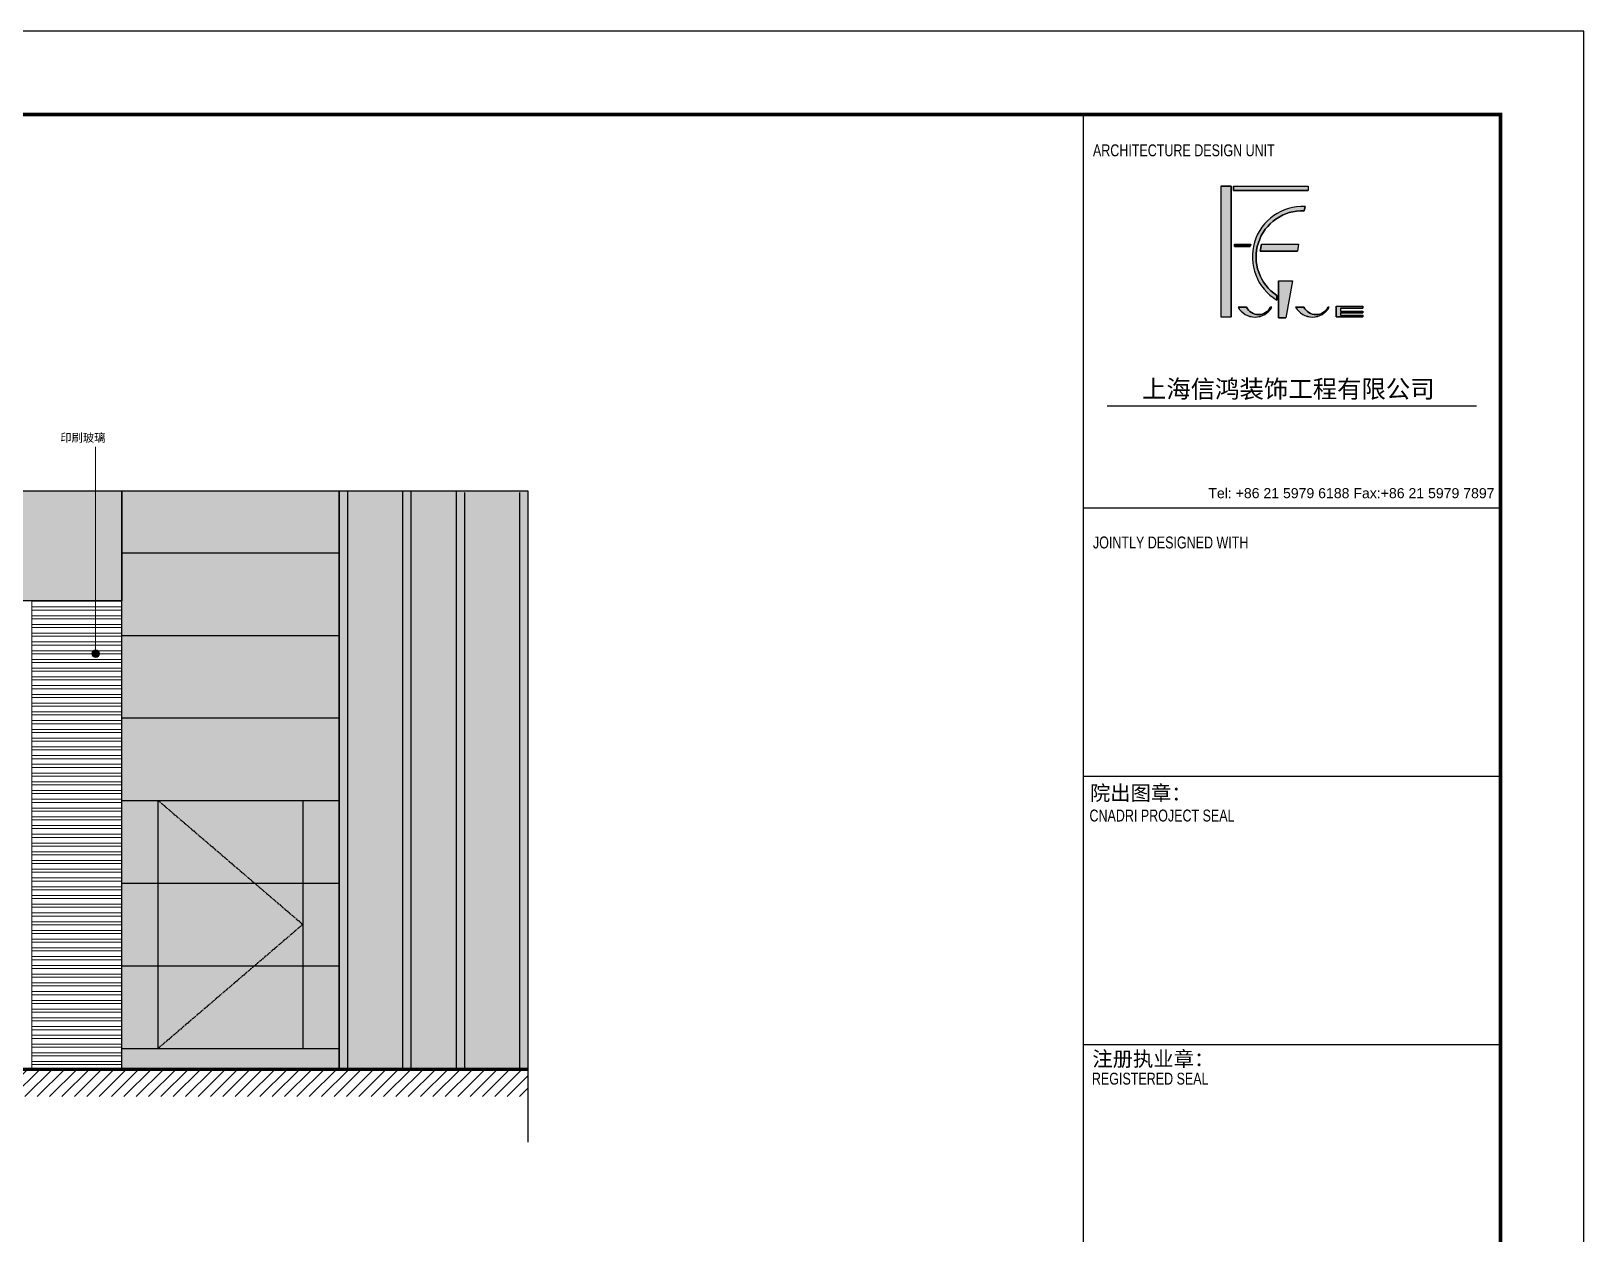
# Model space of a CAD drawing. Header units: millimetres. Extents: x 346472 to 732256, y -34068 to -15883.
# Drawn here: x 720978 to 732256, y -24621 to -15883 of the extents above; entities that cross this region are included whole.
import ezdxf

# ---------------------------------------------------------------- set-up
doc = ezdxf.new("R2010")
doc.units = ezdxf.units.MM
doc.header["$LTSCALE"] = 7
doc.linetypes.add('CENTER', pattern=[2, 1.25, -0.25, 0.25, -0.25])
for name, color, linetype in [('1', 1, 'Continuous'), ('8', 8, 'Continuous'), ('图框', 9, 'Continuous')]:
    doc.layers.add(name, color=color, linetype=linetype)
doc.layers.add('3', color=3, linetype='Continuous', lineweight=0)
doc.layers.add('SECTION', color=7, linetype='Continuous', lineweight=5)
doc.styles.add('ARIAL', font='Arial.ttf')
doc.styles.add('FUGUE', font='Arial.ttf')
doc.styles.get("Standard").update_dxf_attribs({"font": 'STKaiti.ttf'})
doc.styles.add('图签-黑体', font='')
doc.styles.get('图签-黑体').set_extended_font_data('SimHei')

msp = doc.modelspace()

# ---------------------------------------------------------------- hatches: boundary and pattern name
at = {"layer": '1'}
h = msp.add_hatch(color=250, dxfattribs=at)
h.dxf.hatch_style = 1
h.paths.add_polyline_path([(710850.5, -19222.4), (721636.5, -19222.4), (721636.5, -20022.4), (710850.5, -20022.4)])
h = msp.add_hatch(color=254, dxfattribs=at)
h.dxf.hatch_style = 1
h.paths.add_polyline_path([(721636.5, -19222.4), (723216.5, -19222.4), (723216.5, -23422.4), (721636.5, -23422.4)])
h = msp.add_hatch(color=253, dxfattribs=at)
h.dxf.hatch_style = 1
h.paths.add_polyline_path([(723216.5, -19222.4), (724585.8, -19222.4), (724585.8, -23422.4), (723216.5, -23422.4)])
h = msp.add_hatch(dxfattribs=at)
h.set_pattern_fill('ANSI31', color=254, scale=20, style=0)
h.set_pattern_definition([(45, (587787.524, 2451.87), (-44.90128, 44.90128), [])])
h.paths.add_polyline_path([(724585.8, -23622.4), (724585.8, -23422.4), (709270.5, -23422.4), (709270.5, -23622.4)])
at = {"layer": 'SECTION', "linetype": 'ByBlock'}
h = msp.add_hatch(dxfattribs=at)
h.set_pattern_fill('STEEL', color=8, scale=20, angle=315)
h.set_pattern_definition([(0, (604722.46, -33868.29), (2e-14, 63.5), []), (0, (604744.91, -33845.84), (2e-14, 63.5), [])])
h.paths.add_polyline_path([(721636.5, -20022.4), (720982.9, -20022.4), (720982.9, -23422.4), (721636.5, -23422.4)])
at = {"layer": 'SECTION'}
h = msp.add_hatch(color=256, dxfattribs=at)
h.dxf.hatch_style = 1
edge = h.paths.add_edge_path()
edge.add_arc((721447, -20406.2), 27.3, 0, 360)
at = {"layer": '图框'}
for points in [[(729693.3, -17008.7), (729619.2, -17008.7), (729619.2, -17959.7), (729693.3, -17959.7)], [(729710.3, -17041.1), (730252.4, -17041.1), (730252.4, -17008.7), (729710.3, -17008.7)], [(730225.3, -17188.5), (730231.5, -17156.7, 0.780601), (730026.1, -17836.7), (730026.1, -17804, -0.7611328)], [(729718.8, -17447.3), (729832.7, -17447.3), (729837, -17431.5), (729718.8, -17431.5)], [(729904.1, -17482.1), (730175.2, -17482.1), (730183.9, -17431.5), (729914.1, -17431.5)], [(730038.6, -17696.9), (730038.6, -17965.7), (730092.1, -17965.7), (730139.2, -17696.9)], [(729989.4, -17888.7), (729980.3, -17888.7, -0.607934), (729805, -17888.7), (729744.9, -17888.7, 0.5844925), (729989.4, -17888.7)], [(730406.7, -17888.7), (730397.6, -17888.7, -0.607934), (730222.3, -17888.7), (730162.1, -17888.7, 0.5844925), (730406.7, -17888.7)], [(730487.6, -17895.1), (730649.8, -17895.1), (730649.8, -17881.6), (730456.1, -17881.6), (730456.1, -17959), (730649.8, -17959), (730649.8, -17947.8), (730487.6, -17947.8), (730487.6, -17928.9), (730649.8, -17928.9), (730649.8, -17917.6), (730487.6, -17917.6)]]:
    msp.add_hatch(color=251, dxfattribs=at).paths.add_polyline_path(points, flags=0)

# ---------------------------------------------------------------- linework, layer by layer
at = {"layer": '1', "color": 0, "elevation": 2.4}
for points in [[(710850.5, -19222.4), (721636.5, -19222.4), (721636.5, -20022.4), (710850.5, -20022.4), (710850.5, -19222.4)], [(723276.1, -19229), (723276.1, -23429)], [(723676.1, -19229), (723676.1, -23429)], [(723736.1, -19229), (723736.1, -23429)], [(724066.1, -19229), (724066.1, -23429)], [(724125.8, -19235.6), (724125.8, -23435.6)], [(724525.8, -19235.6), (724525.8, -23435.6)], [(724585.8, -19235.6), (724585.8, -23954.1)], [(721636.5, -23422.4), (721636.5, -20022.4)], [(721901.5, -23272.4), (721901.5, -21472.4), (722951.5, -21472.4), (722951.5, -23272.4)], [(721636.5, -23272.4), (723216.5, -23272.4)]]:
    msp.add_lwpolyline(points, dxfattribs=at)
for points in [[(721636.5, -19222.4), (723216.5, -19222.4), (723216.5, -23422.4), (721636.5, -23422.4)], [(723216.5, -19222.4), (724585.8, -19222.4), (724585.8, -23422.4), (723216.5, -23422.4)]]:
    msp.add_lwpolyline(points, close=True, dxfattribs=at)
at = {"layer": '1', "color": 0, "linetype": 'CENTER', "elevation": 2.4}
msp.add_lwpolyline([(721901.5, -21472.4), (722951.5, -22372.4), (721901.5, -23272.4)], dxfattribs=at)
at = {"layer": '3', "color": 0, "lineweight": 200, "ltscale": 2}
msp.add_line((709270.5, -23422.4, 2.4), (724585.8, -23422.4, 2.4), dxfattribs=at)
at = {"layer": '8', "elevation": 2.4}
for points in [[(721636.5, -19672.4), (723216.5, -19672.4)], [(721636.5, -20272.4), (723216.5, -20272.4)], [(721636.5, -20872.4), (723216.5, -20872.4)], [(721636.5, -21472.4), (723216.5, -21472.4)], [(721636.5, -22072.4), (723216.5, -22072.4)], [(721636.5, -22672.4), (723216.5, -22672.4)]]:
    msp.add_lwpolyline(points, dxfattribs=at)
at = {"layer": 'SECTION', "lineweight": 5}
msp.add_line((721446.3, -20400.2), (721446.3, -18902.8), dxfattribs=at)
at = {"layer": 'SECTION', "elevation": 1.5}
msp.add_lwpolyline([(719890.5, -20022.4), (720982.9, -20022.4), (720982.9, -23422.4), (719890.5, -23422.4)], close=True, dxfattribs=at)
at = {"layer": 'SECTION'}
msp.add_circle((721447, -20406.2), 27.3, dxfattribs=at)
at = {"layer": '图框', "color": 251}
for p, q in [((728619.1, -16489.1), (728619.1, -33462)), ((728792.3, -18604.9), (731476.7, -18604.9)), ((728619.1, -19346.8), (731649.9, -19346.8)), ((728619.1, -21295.2), (731649.9, -21295.2)), ((728619.1, -23243.6), (731649.9, -23243.6))]:
    msp.add_line(p, q, dxfattribs=at)
at = {"layer": '图框', "color": 251, "linetype": 'Continuous'}
for p, q in [((729619.2, -17008.7), (729619.2, -17959.7)), ((729619.2, -17008.7), (729693.3, -17008.7)), ((729693.3, -17008.7), (729693.3, -17959.7)), ((729710.3, -17008.7), (729710.3, -17041.1)), ((729710.3, -17008.7), (730252.4, -17008.7)), ((730252.4, -17008.7), (730252.4, -17041.1)), ((729710.3, -17041.1), (730252.4, -17041.1)), ((730231.5, -17156.7), (730225.3, -17188.5)), ((729718.8, -17431.5), (729718.8, -17447.3)), ((729718.8, -17431.5), (729837, -17431.5)), ((729718.8, -17447.3), (729832.7, -17447.3)), ((729837, -17431.5), (729832.7, -17447.3)), ((729914.1, -17431.5), (729904.1, -17482.1)), ((729914.1, -17431.5), (730183.9, -17431.5)), ((730183.9, -17431.5), (730175.2, -17482.1)), ((729904.1, -17482.1), (730175.2, -17482.1)), ((730038.6, -17696.9), (730038.6, -17965.7)), ((730038.6, -17696.9), (730139.2, -17696.9)), ((730139.2, -17696.9), (730092.1, -17965.7)), ((730026.1, -17804), (730026.1, -17836.7)), ((729744.9, -17888.7), (729805, -17888.7)), ((729980.3, -17888.7), (729989.4, -17888.7)), ((730162.1, -17888.7), (730222.3, -17888.7)), ((730397.6, -17888.7), (730406.7, -17888.7)), ((730456.1, -17881.6), (730456.1, -17959)), ((730456.1, -17881.6), (730649.8, -17881.6)), ((730487.6, -17895.1), (730487.6, -17917.6)), ((730487.6, -17895.1), (730649.8, -17895.1)), ((730487.6, -17917.6), (730649.8, -17917.6)), ((730487.6, -17928.9), (730487.6, -17947.8)), ((730487.6, -17928.9), (730649.8, -17928.9)), ((730649.8, -17881.6), (730649.8, -17895.1)), ((730649.8, -17917.6), (730649.8, -17928.9)), ((729619.2, -17959.7), (729693.3, -17959.7)), ((730038.6, -17965.7), (730092.1, -17965.7)), ((730456.1, -17959), (730649.8, -17959)), ((730487.6, -17947.8), (730649.8, -17947.8)), ((730649.8, -17947.8), (730649.8, -17959))]:
    msp.add_line(p, q, dxfattribs=at)
at = {"layer": '图框', "color": 251}
msp.add_lwpolyline([(706537, -34068.2), (732256.1, -34068.2), (732256.1, -15882.9), (706537, -15882.9)], close=True, dxfattribs=at)
at = {"layer": '图框', "color": 251, "const_width": 26}
msp.add_lwpolyline([(707835.9, -16489.1), (731649.9, -16489.1), (731649.9, -33462), (707835.9, -33462)], close=True, dxfattribs=at)
at = {"layer": '图框', "color": 251, "linetype": 'Continuous'}
for points in [[(729693.3, -17008.7), (729619.2, -17008.7), (729619.2, -17959.7), (729693.3, -17959.7)], [(729710.3, -17041.1), (729710.3, -17008.7), (730252.4, -17008.7), (730252.4, -17041.1)], [(729718.8, -17447.3), (729718.8, -17431.5), (729837, -17431.5), (729832.7, -17447.3)], [(729904.1, -17482.1), (729914.1, -17431.5), (730183.9, -17431.5), (730175.2, -17482.1)], [(730038.6, -17696.9), (730139.2, -17696.9), (730092.1, -17965.7), (730038.6, -17965.7)], [(730487.6, -17895.1), (730487.6, -17917.6), (730649.8, -17917.6), (730649.8, -17928.9), (730487.6, -17928.9), (730487.6, -17947.8), (730649.8, -17947.8), (730649.8, -17959), (730456.1, -17959), (730456.1, -17881.6), (730649.8, -17881.6), (730649.8, -17895.1)]]:
    msp.add_lwpolyline(points, close=True, dxfattribs=at)
for points in [[(730225.3, -17188.5), (730231.5, -17156.7, 0.780601), (730026.1, -17836.7), (730026.1, -17804, -0.7611328)], [(729989.4, -17888.7), (729980.3, -17888.7, -0.607934), (729805, -17888.7), (729744.9, -17888.7, 0.5844925), (729989.4, -17888.7)], [(730406.7, -17888.7), (730397.6, -17888.7, -0.607934), (730222.3, -17888.7), (730162.1, -17888.7, 0.5844925), (730406.7, -17888.7)]]:
    msp.add_lwpolyline(points, format="xyb", close=True, dxfattribs=at)
for centre, radius, start, end in [((730213.9, -17522.4), 366.1, 87.24681, 239.14934), ((730210.8, -17523.8), 335.6, 87.52104, 236.62485), ((729867.1, -17819.8), 140.3, 209.39136, 330.61523), ((729892.7, -17843.3), 98.7, 207.40632, 332.59368), ((730284.4, -17819.8), 140.3, 209.39136, 330.61523), ((730310, -17843.3), 98.7, 207.40632, 332.59368)]:
    msp.add_arc(centre, radius, start, end, dxfattribs=at)

# ---------------------------------------------------------------- texts
at = {"layer": 'SECTION', "lineweight": 5, "insert": (721190.7, -18873.9), "char_height": 60, "attachment_point": 7}
msp.add_mtext_dynamic_manual_height_columns('{\\fSimSun|b0|i0|c134|p2;印刷玻璃}', width=750.458, gutter_width=12.5, heights=[0], dxfattribs=at)
at = {"layer": '图框', "color": 251, "style": 'ARIAL', "width": 0.75}
for s, p in [('ARCHITECTURE DESIGN UNIT', (728690.2, -16792.6)), ('JOINTLY DESIGNED WITH', (728690.2, -19641.1)), ('CNADRI PROJECT SEAL', (728665, -21624.6)), ('REGISTERED SEAL', (728682.6, -23535.7))]:
    msp.add_text(s, height=86.596, dxfattribs=at).set_placement(p)
at = {"layer": '图框', "color": 251, "style": '图签-黑体'}
for s, p in [('院出图章：', (728668, -21472.1)), ('注册执业章：', (728685.6, -23402.5))]:
    msp.add_text(s, height=108.25, dxfattribs=at).set_placement(p)
at = {"layer": '图框', "color": 251, "insert": (730109, -18490), "char_height": 129.895, "width": 3030.873, "attachment_point": 5, "line_spacing_factor": 0.66852, "style": 'FUGUE'}
msp.add_mtext('{\\fSimSun|b0|i0|c134|p2;上海信鸿装饰工程有限公司}', dxfattribs=at)
at = {"layer": '图框', "color": 251, "insert": (729528, -19277.1), "char_height": 132.56, "attachment_point": 7, "line_spacing_factor": 0.66852, "style": 'FUGUE'}
msp.add_mtext('{\\H0.55168x;\\C7;Tel: +86 21 5979 6188 Fax:+86 21 5979 7897}', dxfattribs=at)

doc.saveas('drawing.dxf')
